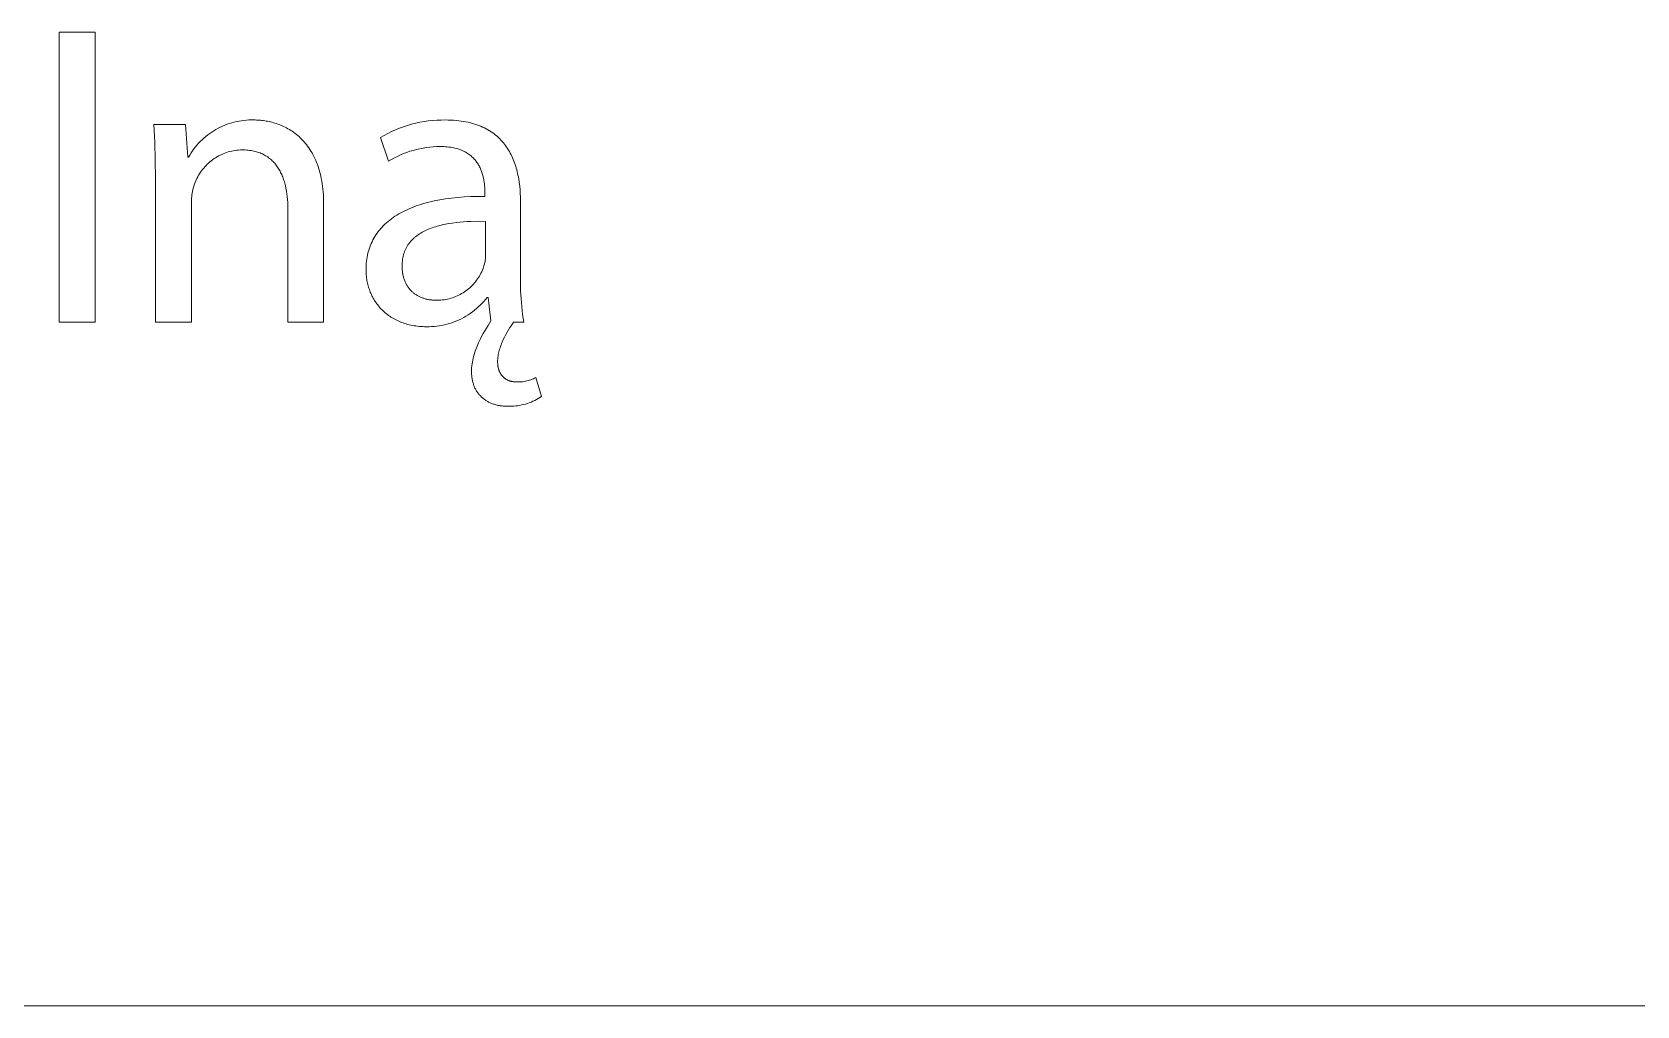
# Model space of a CAD drawing. Header units: millimetres. Extents: x -2542 to 6192, y -257 to 5845.
# Drawn here: x 5465.3 to 5808.9, y -256.6 to -48.2 of the extents above; entities that cross this region are included whole.
import ezdxf

# ---------------------------------------------------------------- set-up
doc = ezdxf.new("R2010")
doc.units = ezdxf.units.MM
doc.header["$MEASUREMENT"] = 0
doc.layers.add('Domyślny', color=7, linetype='Continuous', true_color=0x000000)

msp = doc.modelspace()

# ---------------------------------------------------------------- linework, layer by layer
at = {"layer": 'Domyślny', "color": 18, "lineweight": 15, "true_color": 0x000000}
for p, q in [((5471.16, -48.15), (5478.84, -48.15)), ((5471.16, -110.25), (5471.16, -48.15)), ((5478.84, -48.15), (5478.84, -110.25)), ((5491.59, -71.74), (5491.37, -67.91)), ((5491.37, -67.91), (5498.21, -67.91)), ((5498.21, -67.91), (5498.64, -74.92)), ((5505.16, -68.74), (5505.64, -68.5)), ((5505.64, -68.5), (5506.12, -68.28)), ((5506.12, -68.28), (5506.6, -68.07)), ((5506.6, -68.07), (5507.1, -67.88)), ((5507.1, -67.88), (5507.6, -67.71)), ((5507.6, -67.71), (5508.1, -67.56)), ((5508.1, -67.56), (5508.61, -67.42)), ((5508.61, -67.42), (5509.13, -67.3)), ((5509.13, -67.3), (5509.65, -67.2)), ((5509.65, -67.2), (5510.17, -67.11)), ((5510.17, -67.11), (5510.69, -67.04)), ((5510.69, -67.04), (5511.22, -66.99)), ((5511.22, -66.99), (5511.75, -66.96)), ((5511.75, -66.96), (5512.28, -66.95)), ((5512.28, -66.95), (5512.81, -66.96)), ((5512.81, -66.96), (5513.08, -66.96)), ((5513.08, -66.96), (5513.37, -66.97)), ((5513.37, -66.97), (5513.65, -66.98)), ((5513.65, -66.98), (5513.94, -67)), ((5513.94, -67), (5514.23, -67.02)), ((5514.23, -67.02), (5514.53, -67.05)), ((5514.53, -67.05), (5514.83, -67.09)), ((5514.83, -67.09), (5515.13, -67.13)), ((5515.13, -67.13), (5515.44, -67.18)), ((5515.44, -67.18), (5515.75, -67.24)), ((5515.75, -67.24), (5516.06, -67.3)), ((5516.06, -67.3), (5516.37, -67.38)), ((5516.37, -67.38), (5516.68, -67.45)), ((5516.68, -67.45), (5516.99, -67.54)), ((5516.99, -67.54), (5517.31, -67.63)), ((5517.31, -67.63), (5517.62, -67.73)), ((5517.62, -67.73), (5517.93, -67.84)), ((5517.93, -67.84), (5518.25, -67.96)), ((5518.25, -67.96), (5518.56, -68.08)), ((5518.56, -68.08), (5518.88, -68.21)), ((5518.88, -68.21), (5519.19, -68.35)), ((5519.19, -68.35), (5519.5, -68.51)), ((5519.5, -68.51), (5519.81, -68.66)), ((5519.81, -68.66), (5520.12, -68.83)), ((5543.99, -68.72), (5544.85, -68.41)), ((5544.85, -68.41), (5545.71, -68.13)), ((5545.71, -68.13), (5546.59, -67.87)), ((5546.59, -67.87), (5547.47, -67.65)), ((5547.47, -67.65), (5548.36, -67.46)), ((5548.36, -67.46), (5549.26, -67.3)), ((5549.26, -67.3), (5550.16, -67.17)), ((5550.16, -67.17), (5551.07, -67.07)), ((5551.07, -67.07), (5551.98, -67)), ((5551.98, -67), (5552.89, -66.97)), ((5552.89, -66.97), (5553.8, -66.96)), ((5553.8, -66.96), (5554.4, -66.97)), ((5554.4, -66.97), (5554.99, -66.99)), ((5554.99, -66.99), (5555.56, -67.02)), ((5555.56, -67.02), (5556.11, -67.07)), ((5556.11, -67.07), (5556.66, -67.12)), ((5556.66, -67.12), (5557.19, -67.19)), ((5557.19, -67.19), (5557.71, -67.27)), ((5557.71, -67.27), (5558.21, -67.36)), ((5558.21, -67.36), (5558.7, -67.46)), ((5558.7, -67.46), (5559.18, -67.58)), ((5559.18, -67.58), (5559.64, -67.7)), ((5559.64, -67.7), (5560.09, -67.84)), ((5560.09, -67.84), (5560.53, -67.98)), ((5560.53, -67.98), (5560.96, -68.14)), ((5560.96, -68.14), (5561.37, -68.3)), ((5561.37, -68.3), (5561.77, -68.48)), ((5561.77, -68.48), (5562.17, -68.66)), ((5562.17, -68.66), (5562.54, -68.86)), ((5491.71, -75.57), (5491.59, -71.74)), ((5500.63, -72.33), (5500.99, -71.94)), ((5500.99, -71.94), (5501.35, -71.55)), ((5501.35, -71.55), (5501.73, -71.19)), ((5501.73, -71.19), (5502.12, -70.83)), ((5502.12, -70.83), (5502.52, -70.49)), ((5502.52, -70.49), (5502.94, -70.16)), ((5502.94, -70.16), (5503.36, -69.84)), ((5503.36, -69.84), (5503.8, -69.54)), ((5503.8, -69.54), (5504.25, -69.26)), ((5504.25, -69.26), (5504.7, -68.99)), ((5504.7, -68.99), (5505.16, -68.74)), ((5520.12, -68.83), (5520.42, -69.01)), ((5520.42, -69.01), (5520.73, -69.2)), ((5520.73, -69.2), (5521.03, -69.39)), ((5521.03, -69.39), (5521.33, -69.6)), ((5521.33, -69.6), (5521.62, -69.82)), ((5521.62, -69.82), (5521.91, -70.04)), ((5521.91, -70.04), (5522.2, -70.28)), ((5522.2, -70.28), (5522.48, -70.53)), ((5522.48, -70.53), (5522.76, -70.78)), ((5522.76, -70.78), (5523.04, -71.05)), ((5523.04, -71.05), (5523.31, -71.33)), ((5523.31, -71.33), (5523.57, -71.62)), ((5523.57, -71.62), (5523.83, -71.92)), ((5523.83, -71.92), (5524.08, -72.24)), ((5539.9, -70.72), (5540.69, -70.26)), ((5541.64, -75.81), (5539.9, -70.72)), ((5540.69, -70.26), (5541.49, -69.83)), ((5541.49, -69.83), (5542.31, -69.43)), ((5542.31, -69.43), (5543.15, -69.06)), ((5543.15, -69.06), (5543.99, -68.72)), ((5562.54, -68.86), (5562.91, -69.06)), ((5562.91, -69.06), (5563.27, -69.27)), ((5563.27, -69.27), (5563.61, -69.49)), ((5563.61, -69.49), (5563.94, -69.72)), ((5563.94, -69.72), (5564.27, -69.96)), ((5564.27, -69.96), (5564.58, -70.21)), ((5564.58, -70.21), (5564.88, -70.46)), ((5564.88, -70.46), (5565.17, -70.73)), ((5565.17, -70.73), (5565.45, -70.99)), ((5565.45, -70.99), (5565.72, -71.27)), ((5565.72, -71.27), (5565.98, -71.55)), ((5565.98, -71.55), (5566.23, -71.85)), ((5566.23, -71.85), (5566.47, -72.14)), ((5566.47, -72.14), (5566.7, -72.45)), ((5491.72, -79.4), (5491.71, -75.57)), ((5498.64, -74.92), (5498.82, -74.92)), ((5498.82, -74.92), (5499.08, -74.47)), ((5499.08, -74.47), (5499.36, -74.02)), ((5499.36, -74.02), (5499.66, -73.58)), ((5499.66, -73.58), (5499.97, -73.15)), ((5499.97, -73.15), (5500.29, -72.74)), ((5500.29, -72.74), (5500.63, -72.33)), ((5503.98, -75.46), (5503.68, -75.69)), ((5504.29, -75.24), (5503.98, -75.46)), ((5504.61, -75.04), (5504.29, -75.24)), ((5504.93, -74.84), (5504.61, -75.04)), ((5505.26, -74.66), (5504.93, -74.84)), ((5505.59, -74.49), (5505.26, -74.66)), ((5505.93, -74.33), (5505.59, -74.49)), ((5506.27, -74.18), (5505.93, -74.33)), ((5506.62, -74.04), (5506.27, -74.18)), ((5506.98, -73.91), (5506.62, -74.04)), ((5507.34, -73.8), (5506.98, -73.91)), ((5507.7, -73.7), (5507.34, -73.8)), ((5508.07, -73.61), (5507.7, -73.7)), ((5508.43, -73.54), (5508.07, -73.61)), ((5508.81, -73.47), (5508.43, -73.54)), ((5509.18, -73.43), (5508.81, -73.47)), ((5509.55, -73.39), (5509.18, -73.43)), ((5509.93, -73.36), (5509.55, -73.39)), ((5510.3, -73.35), (5509.93, -73.36)), ((5510.64, -73.36), (5510.3, -73.35)), ((5510.97, -73.37), (5510.64, -73.36)), ((5511.29, -73.39), (5510.97, -73.37)), ((5511.6, -73.42), (5511.29, -73.39)), ((5511.91, -73.46), (5511.6, -73.42)), ((5512.21, -73.5), (5511.91, -73.46)), ((5512.51, -73.55), (5512.21, -73.5)), ((5512.79, -73.61), (5512.51, -73.55)), ((5513.08, -73.68), (5512.79, -73.61)), ((5513.35, -73.75), (5513.08, -73.68)), ((5513.62, -73.83), (5513.35, -73.75)), ((5513.88, -73.92), (5513.62, -73.83)), ((5514.14, -74.02), (5513.88, -73.92)), ((5514.39, -74.12), (5514.14, -74.02)), ((5514.64, -74.23), (5514.39, -74.12)), ((5514.87, -74.35), (5514.64, -74.23)), ((5515.11, -74.47), (5514.87, -74.35)), ((5515.33, -74.6), (5515.11, -74.47)), ((5515.55, -74.74), (5515.33, -74.6)), ((5515.77, -74.88), (5515.55, -74.74)), ((5515.98, -75.03), (5515.77, -74.88)), ((5516.18, -75.18), (5515.98, -75.03)), ((5516.37, -75.34), (5516.18, -75.18)), ((5516.57, -75.51), (5516.37, -75.34)), ((5516.75, -75.68), (5516.57, -75.51)), ((5524.08, -72.24), (5524.33, -72.56)), ((5524.33, -72.56), (5524.57, -72.9)), ((5524.57, -72.9), (5524.81, -73.25)), ((5524.81, -73.25), (5525.04, -73.61)), ((5525.04, -73.61), (5525.26, -73.98)), ((5525.26, -73.98), (5525.47, -74.36)), ((5525.47, -74.36), (5525.68, -74.76)), ((5525.68, -74.76), (5525.87, -75.17)), ((5525.87, -75.17), (5526.06, -75.6)), ((5542.27, -75.43), (5541.64, -75.81)), ((5542.9, -75.08), (5542.27, -75.43)), ((5543.55, -74.76), (5542.9, -75.08)), ((5544.21, -74.45), (5543.55, -74.76)), ((5544.88, -74.17), (5544.21, -74.45)), ((5545.56, -73.91), (5544.88, -74.17)), ((5546.24, -73.67), (5545.56, -73.91)), ((5546.94, -73.46), (5546.24, -73.67)), ((5547.64, -73.27), (5546.94, -73.46)), ((5548.35, -73.11), (5547.64, -73.27)), ((5549.06, -72.97), (5548.35, -73.11)), ((5549.77, -72.85), (5549.06, -72.97)), ((5550.49, -72.76), (5549.77, -72.85)), ((5551.22, -72.69), (5550.49, -72.76)), ((5551.94, -72.65), (5551.22, -72.69)), ((5552.67, -72.64), (5551.94, -72.65)), ((5553.07, -72.64), (5552.67, -72.64)), ((5553.45, -72.65), (5553.07, -72.64)), ((5553.83, -72.68), (5553.45, -72.65)), ((5554.2, -72.71), (5553.83, -72.68)), ((5554.55, -72.75), (5554.2, -72.71)), ((5554.9, -72.79), (5554.55, -72.75)), ((5555.23, -72.85), (5554.9, -72.79)), ((5555.56, -72.91), (5555.23, -72.85)), ((5555.87, -72.98), (5555.56, -72.91)), ((5556.18, -73.06), (5555.87, -72.98)), ((5556.47, -73.15), (5556.18, -73.06)), ((5556.76, -73.24), (5556.47, -73.15)), ((5557.04, -73.34), (5556.76, -73.24)), ((5557.3, -73.45), (5557.04, -73.34)), ((5557.56, -73.56), (5557.3, -73.45)), ((5557.81, -73.68), (5557.56, -73.56)), ((5558.05, -73.8), (5557.81, -73.68)), ((5558.28, -73.93), (5558.05, -73.8)), ((5558.51, -74.06), (5558.28, -73.93)), ((5558.72, -74.21), (5558.51, -74.06)), ((5558.93, -74.35), (5558.72, -74.21)), ((5559.13, -74.5), (5558.93, -74.35)), ((5559.32, -74.66), (5559.13, -74.5)), ((5559.5, -74.82), (5559.32, -74.66)), ((5559.68, -74.98), (5559.5, -74.82)), ((5559.84, -75.15), (5559.68, -74.98)), ((5560, -75.32), (5559.84, -75.15)), ((5560.16, -75.49), (5560, -75.32)), ((5560.3, -75.67), (5560.16, -75.49)), ((5566.7, -72.45), (5566.92, -72.76)), ((5566.92, -72.76), (5567.13, -73.07)), ((5567.13, -73.07), (5567.33, -73.39)), ((5567.33, -73.39), (5567.52, -73.72)), ((5567.52, -73.72), (5567.71, -74.05)), ((5567.71, -74.05), (5567.88, -74.39)), ((5567.88, -74.39), (5568.05, -74.73)), ((5568.05, -74.73), (5568.21, -75.08)), ((5568.21, -75.08), (5568.36, -75.43)), ((5568.36, -75.43), (5568.5, -75.79)), ((5500.99, -78.79), (5500.8, -79.12)), ((5501.18, -78.47), (5500.99, -78.79)), ((5501.39, -78.16), (5501.18, -78.47)), ((5501.6, -77.85), (5501.39, -78.16)), ((5501.83, -77.55), (5501.6, -77.85)), ((5502.07, -77.26), (5501.83, -77.55)), ((5502.31, -76.97), (5502.07, -77.26)), ((5502.57, -76.7), (5502.31, -76.97)), ((5502.83, -76.43), (5502.57, -76.7)), ((5503.11, -76.17), (5502.83, -76.43)), ((5503.39, -75.93), (5503.11, -76.17)), ((5503.68, -75.69), (5503.39, -75.93)), ((5516.93, -75.86), (5516.75, -75.68)), ((5517.11, -76.04), (5516.93, -75.86)), ((5517.27, -76.23), (5517.11, -76.04)), ((5517.44, -76.43), (5517.27, -76.23)), ((5517.6, -76.63), (5517.44, -76.43)), ((5517.75, -76.83), (5517.6, -76.63)), ((5517.89, -77.04), (5517.75, -76.83)), ((5518.04, -77.26), (5517.89, -77.04)), ((5518.17, -77.48), (5518.04, -77.26)), ((5518.3, -77.7), (5518.17, -77.48)), ((5518.43, -77.93), (5518.3, -77.7)), ((5518.55, -78.17), (5518.43, -77.93)), ((5518.67, -78.41), (5518.55, -78.17)), ((5518.78, -78.65), (5518.67, -78.41)), ((5518.89, -78.9), (5518.78, -78.65)), ((5518.99, -79.15), (5518.89, -78.9)), ((5526.06, -75.6), (5526.24, -76.03)), ((5526.24, -76.03), (5526.42, -76.49)), ((5526.42, -76.49), (5526.58, -76.95)), ((5526.58, -76.95), (5526.73, -77.43)), ((5526.73, -77.43), (5526.88, -77.92)), ((5526.88, -77.92), (5527.01, -78.42)), ((5527.01, -78.42), (5527.14, -78.94)), ((5527.14, -78.94), (5527.25, -79.48)), ((5560.44, -75.85), (5560.3, -75.67)), ((5560.58, -76.04), (5560.44, -75.85)), ((5560.71, -76.23), (5560.58, -76.04)), ((5560.83, -76.42), (5560.71, -76.23)), ((5560.94, -76.61), (5560.83, -76.42)), ((5561.05, -76.8), (5560.94, -76.61)), ((5561.15, -77), (5561.05, -76.8)), ((5561.25, -77.2), (5561.15, -77)), ((5561.34, -77.4), (5561.25, -77.2)), ((5561.43, -77.6), (5561.34, -77.4)), ((5561.51, -77.8), (5561.43, -77.6)), ((5561.58, -78), (5561.51, -77.8)), ((5561.65, -78.21), (5561.58, -78)), ((5561.72, -78.41), (5561.65, -78.21)), ((5561.78, -78.62), (5561.72, -78.41)), ((5561.84, -78.82), (5561.78, -78.62)), ((5561.89, -79.03), (5561.84, -78.82)), ((5568.5, -75.79), (5568.63, -76.15)), ((5568.63, -76.15), (5568.76, -76.51)), ((5568.76, -76.51), (5568.88, -76.88)), ((5568.88, -76.88), (5568.99, -77.25)), ((5568.99, -77.25), (5569.1, -77.63)), ((5569.1, -77.63), (5569.19, -78.01)), ((5569.19, -78.01), (5569.28, -78.39)), ((5569.28, -78.39), (5569.36, -78.77)), ((5569.36, -78.77), (5569.44, -79.16)), ((5491.72, -110.26), (5491.72, -79.4)), ((5499.68, -82.27), (5499.61, -82.63)), ((5499.76, -81.91), (5499.68, -82.27)), ((5499.85, -81.56), (5499.76, -81.91)), ((5499.95, -81.21), (5499.85, -81.56)), ((5500.06, -80.85), (5499.95, -81.21)), ((5500.19, -80.49), (5500.06, -80.85)), ((5500.32, -80.14), (5500.19, -80.49)), ((5500.47, -79.8), (5500.32, -80.14)), ((5500.63, -79.46), (5500.47, -79.8)), ((5500.8, -79.12), (5500.63, -79.46)), ((5519.08, -79.41), (5518.99, -79.15)), ((5519.18, -79.67), (5519.08, -79.41)), ((5519.26, -79.93), (5519.18, -79.67)), ((5519.34, -80.2), (5519.26, -79.93)), ((5519.42, -80.47), (5519.34, -80.2)), ((5519.5, -80.74), (5519.42, -80.47)), ((5519.56, -81.02), (5519.5, -80.74)), ((5519.69, -81.59), (5519.56, -81.02)), ((5519.79, -82.17), (5519.69, -81.59)), ((5519.88, -82.76), (5519.79, -82.17)), ((5527.25, -79.48), (5527.35, -80.03)), ((5527.35, -80.03), (5527.44, -80.59)), ((5527.44, -80.59), (5527.53, -81.17)), ((5527.53, -81.17), (5527.59, -81.76)), ((5527.59, -81.76), (5527.65, -82.37)), ((5527.65, -82.37), (5527.7, -82.99)), ((5561.94, -79.23), (5561.89, -79.03)), ((5561.98, -79.43), (5561.94, -79.23)), ((5562.06, -79.84), (5561.98, -79.43)), ((5562.12, -80.24), (5562.06, -79.84)), ((5562.17, -80.63), (5562.12, -80.24)), ((5562.21, -81.01), (5562.17, -80.63)), ((5562.23, -81.39), (5562.21, -81.01)), ((5562.25, -81.75), (5562.23, -81.39)), ((5562.26, -82.1), (5562.25, -81.75)), ((5562.26, -82.44), (5562.26, -82.1)), ((5562.26, -83.31), (5562.26, -82.44)), ((5569.44, -79.16), (5569.51, -79.54)), ((5569.51, -79.54), (5569.63, -80.33)), ((5569.63, -80.33), (5569.72, -81.11)), ((5569.72, -81.11), (5569.8, -81.91)), ((5569.8, -81.91), (5569.85, -82.7)), ((5499.46, -84.08), (5499.45, -84.45)), ((5499.45, -84.45), (5499.46, -84.81)), ((5499.48, -83.72), (5499.46, -84.08)), ((5499.46, -84.81), (5499.46, -110.26)), ((5499.51, -83.35), (5499.48, -83.72)), ((5499.56, -82.99), (5499.51, -83.35)), ((5499.61, -82.63), (5499.56, -82.99)), ((5519.95, -83.36), (5519.88, -82.76)), ((5520.01, -83.97), (5519.95, -83.36)), ((5520.05, -84.59), (5520.01, -83.97)), ((5520.07, -85.22), (5520.05, -84.59)), ((5520.08, -85.86), (5520.07, -85.22)), ((5520.08, -110.26), (5520.08, -85.86)), ((5527.7, -82.99), (5527.73, -83.63)), ((5527.73, -83.63), (5527.75, -84.29)), ((5527.75, -84.29), (5527.75, -84.96)), ((5527.75, -84.96), (5527.75, -110.26)), ((5546.07, -85.95), (5546.55, -85.75)), ((5546.55, -85.75), (5547.04, -85.56)), ((5547.04, -85.56), (5547.55, -85.37)), ((5547.55, -85.37), (5548.06, -85.19)), ((5548.06, -85.19), (5548.59, -85.03)), ((5548.59, -85.03), (5549.13, -84.86)), ((5549.13, -84.86), (5549.68, -84.71)), ((5549.68, -84.71), (5550.25, -84.56)), ((5550.25, -84.56), (5551.41, -84.29)), ((5551.41, -84.29), (5552.61, -84.06)), ((5552.61, -84.06), (5553.86, -83.85)), ((5553.86, -83.85), (5555.15, -83.68)), ((5555.15, -83.68), (5556.49, -83.54)), ((5556.49, -83.54), (5557.87, -83.43)), ((5557.87, -83.43), (5559.29, -83.36)), ((5559.29, -83.36), (5560.76, -83.32)), ((5560.76, -83.32), (5562.26, -83.31)), ((5569.85, -82.7), (5569.88, -83.5)), ((5569.88, -83.5), (5569.88, -84.3)), ((5569.88, -84.3), (5569.88, -100.12)), ((5540.57, -89.56), (5540.88, -89.25)), ((5540.88, -89.25), (5541.21, -88.95)), ((5541.21, -88.95), (5541.55, -88.66)), ((5541.55, -88.66), (5541.9, -88.38)), ((5541.9, -88.38), (5542.26, -88.1)), ((5542.26, -88.1), (5542.64, -87.83)), ((5542.64, -87.83), (5543.02, -87.57)), ((5543.02, -87.57), (5543.42, -87.32)), ((5543.42, -87.32), (5543.83, -87.07)), ((5543.83, -87.07), (5544.26, -86.83)), ((5544.26, -86.83), (5544.69, -86.6)), ((5544.69, -86.6), (5545.14, -86.38)), ((5545.14, -86.38), (5545.6, -86.16)), ((5545.6, -86.16), (5546.07, -85.95)), ((5553.83, -89.27), (5553.1, -89.43)), ((5554.58, -89.14), (5553.83, -89.27)), ((5555.34, -89.02), (5554.58, -89.14)), ((5556.11, -88.92), (5555.34, -89.02)), ((5556.89, -88.84), (5556.11, -88.92)), ((5557.68, -88.77), (5556.89, -88.84)), ((5558.47, -88.72), (5557.68, -88.77)), ((5559.27, -88.68), (5558.47, -88.72)), ((5560.86, -88.65), (5559.27, -88.68)), ((5562.44, -88.66), (5560.86, -88.65)), ((5562.44, -95.99), (5562.44, -88.66)), ((5538.11, -93.02), (5538.3, -92.64)), ((5538.3, -92.64), (5538.5, -92.27)), ((5538.5, -92.27), (5538.71, -91.9)), ((5538.71, -91.9), (5538.94, -91.54)), ((5538.94, -91.54), (5539.18, -91.2)), ((5539.18, -91.2), (5539.43, -90.85)), ((5539.43, -90.85), (5539.7, -90.52)), ((5539.7, -90.52), (5539.97, -90.19)), ((5539.97, -90.19), (5540.26, -89.87)), ((5540.26, -89.87), (5540.57, -89.56)), ((5546.57, -92.73), (5546.47, -92.85)), ((5546.68, -92.62), (5546.57, -92.73)), ((5546.79, -92.51), (5546.68, -92.62)), ((5546.9, -92.4), (5546.79, -92.51)), ((5547.01, -92.3), (5546.9, -92.4)), ((5547.13, -92.19), (5547.01, -92.3)), ((5547.25, -92.09), (5547.13, -92.19)), ((5547.37, -91.99), (5547.25, -92.09)), ((5547.49, -91.89), (5547.37, -91.99)), ((5547.74, -91.7), (5547.49, -91.89)), ((5548, -91.51), (5547.74, -91.7)), ((5548.27, -91.33), (5548, -91.51)), ((5548.55, -91.16), (5548.27, -91.33)), ((5548.83, -91), (5548.55, -91.16)), ((5549.12, -90.84), (5548.83, -91)), ((5549.42, -90.69), (5549.12, -90.84)), ((5549.73, -90.54), (5549.42, -90.69)), ((5550.04, -90.41), (5549.73, -90.54)), ((5550.36, -90.27), (5550.04, -90.41)), ((5550.68, -90.15), (5550.36, -90.27)), ((5551.01, -90.03), (5550.68, -90.15)), ((5551.34, -89.91), (5551.01, -90.03)), ((5551.69, -89.81), (5551.34, -89.91)), ((5552.03, -89.7), (5551.69, -89.81)), ((5552.38, -89.61), (5552.03, -89.7)), ((5553.1, -89.43), (5552.38, -89.61)), ((5537.06, -96.29), (5537.14, -95.86)), ((5537.14, -95.86), (5537.24, -95.43)), ((5537.24, -95.43), (5537.35, -95.01)), ((5537.35, -95.01), (5537.48, -94.6)), ((5537.48, -94.6), (5537.62, -94.19)), ((5537.62, -94.19), (5537.77, -93.79)), ((5537.77, -93.79), (5537.93, -93.4)), ((5537.93, -93.4), (5538.11, -93.02)), ((5544.76, -96.2), (5544.72, -96.37)), ((5544.79, -96.04), (5544.76, -96.2)), ((5544.84, -95.87), (5544.79, -96.04)), ((5544.88, -95.71), (5544.84, -95.87)), ((5544.93, -95.56), (5544.88, -95.71)), ((5544.98, -95.4), (5544.93, -95.56)), ((5545.03, -95.25), (5544.98, -95.4)), ((5545.09, -95.1), (5545.03, -95.25)), ((5545.15, -94.95), (5545.09, -95.1)), ((5545.21, -94.8), (5545.15, -94.95)), ((5545.27, -94.65), (5545.21, -94.8)), ((5545.34, -94.51), (5545.27, -94.65)), ((5545.41, -94.37), (5545.34, -94.51)), ((5545.49, -94.23), (5545.41, -94.37)), ((5545.56, -94.1), (5545.49, -94.23)), ((5545.64, -93.96), (5545.56, -94.1)), ((5545.72, -93.83), (5545.64, -93.96)), ((5545.81, -93.7), (5545.72, -93.83)), ((5545.89, -93.57), (5545.81, -93.7)), ((5545.98, -93.45), (5545.89, -93.57)), ((5546.08, -93.32), (5545.98, -93.45)), ((5546.17, -93.2), (5546.08, -93.32)), ((5546.27, -93.08), (5546.17, -93.2)), ((5546.37, -92.96), (5546.27, -93.08)), ((5546.47, -92.85), (5546.37, -92.96)), ((5562.43, -96.24), (5562.44, -95.99)), ((5536.82, -98.57), (5536.84, -98.1)), ((5536.82, -99.04), (5536.82, -98.57)), ((5536.82, -99.33), (5536.82, -99.04)), ((5536.83, -99.62), (5536.82, -99.33)), ((5536.85, -99.9), (5536.83, -99.62)), ((5536.84, -98.1), (5536.88, -97.64)), ((5536.88, -97.64), (5536.92, -97.18)), ((5536.92, -97.18), (5536.98, -96.74)), ((5536.98, -96.74), (5537.06, -96.29)), ((5544.56, -97.79), (5544.55, -97.98)), ((5544.55, -97.98), (5544.55, -98.17)), ((5544.55, -98.17), (5544.56, -98.4)), ((5544.57, -97.6), (5544.56, -97.79)), ((5544.56, -98.4), (5544.56, -98.63)), ((5544.56, -98.63), (5544.57, -98.85)), ((5544.58, -97.42), (5544.57, -97.6)), ((5544.57, -98.85), (5544.59, -99.07)), ((5544.6, -97.24), (5544.58, -97.42)), ((5544.59, -99.07), (5544.61, -99.29)), ((5544.61, -97.06), (5544.6, -97.24)), ((5544.64, -96.88), (5544.61, -97.06)), ((5544.61, -99.29), (5544.64, -99.5)), ((5544.66, -96.71), (5544.64, -96.88)), ((5544.64, -99.5), (5544.67, -99.71)), ((5544.69, -96.54), (5544.66, -96.71)), ((5544.72, -96.37), (5544.69, -96.54)), ((5561.44, -99.76), (5561.6, -99.43)), ((5561.6, -99.43), (5561.75, -99.1)), ((5561.75, -99.1), (5561.88, -98.77)), ((5561.88, -98.77), (5562, -98.43)), ((5562, -98.43), (5562.08, -98.2)), ((5562.08, -98.2), (5562.15, -97.96)), ((5562.15, -97.96), (5562.22, -97.72)), ((5562.22, -97.72), (5562.27, -97.47)), ((5562.27, -97.47), (5562.32, -97.23)), ((5562.32, -97.23), (5562.36, -96.98)), ((5562.36, -96.98), (5562.39, -96.74)), ((5562.39, -96.74), (5562.41, -96.49)), ((5562.41, -96.49), (5562.43, -96.24)), ((5536.87, -100.19), (5536.85, -99.9)), ((5536.9, -100.48), (5536.87, -100.19)), ((5536.93, -100.76), (5536.9, -100.48)), ((5536.97, -101.04), (5536.93, -100.76)), ((5537.02, -101.33), (5536.97, -101.04)), ((5537.08, -101.61), (5537.02, -101.33)), ((5537.14, -101.89), (5537.08, -101.61)), ((5537.2, -102.17), (5537.14, -101.89)), ((5537.28, -102.44), (5537.2, -102.17)), ((5537.36, -102.72), (5537.28, -102.44)), ((5537.44, -102.99), (5537.36, -102.72)), ((5537.54, -103.26), (5537.44, -102.99)), ((5544.67, -99.71), (5544.7, -99.91)), ((5544.7, -99.91), (5544.74, -100.12)), ((5544.74, -100.12), (5544.78, -100.31)), ((5544.78, -100.31), (5544.83, -100.51)), ((5544.83, -100.51), (5544.88, -100.7)), ((5544.88, -100.7), (5544.94, -100.88)), ((5544.94, -100.88), (5545, -101.06)), ((5545, -101.06), (5545.06, -101.24)), ((5545.06, -101.24), (5545.13, -101.42)), ((5545.13, -101.42), (5545.2, -101.59)), ((5545.2, -101.59), (5545.27, -101.76)), ((5545.27, -101.76), (5545.35, -101.92)), ((5545.35, -101.92), (5545.44, -102.08)), ((5545.44, -102.08), (5545.52, -102.24)), ((5545.52, -102.24), (5545.61, -102.39)), ((5545.61, -102.39), (5545.7, -102.54)), ((5545.7, -102.54), (5545.8, -102.68)), ((5545.8, -102.68), (5545.9, -102.83)), ((5545.9, -102.83), (5546, -102.96)), ((5546, -102.96), (5546.11, -103.1)), ((5558.77, -103.1), (5559.05, -102.87)), ((5559.05, -102.87), (5559.31, -102.63)), ((5559.31, -102.63), (5559.57, -102.37)), ((5559.57, -102.37), (5559.81, -102.11)), ((5559.81, -102.11), (5560.05, -101.84)), ((5560.05, -101.84), (5560.28, -101.57)), ((5560.28, -101.57), (5560.5, -101.28)), ((5560.5, -101.28), (5560.71, -100.99)), ((5560.71, -100.99), (5560.91, -100.69)), ((5560.91, -100.69), (5561.1, -100.39)), ((5561.1, -100.39), (5561.28, -100.07)), ((5561.28, -100.07), (5561.44, -99.76)), ((5569.88, -100.12), (5569.88, -101.81)), ((5569.88, -101.81), (5569.92, -103.5)), ((5537.64, -103.53), (5537.54, -103.26)), ((5537.74, -103.8), (5537.64, -103.53)), ((5537.85, -104.06), (5537.74, -103.8)), ((5537.97, -104.32), (5537.85, -104.06)), ((5538.1, -104.58), (5537.97, -104.32)), ((5538.23, -104.84), (5538.1, -104.58)), ((5538.36, -105.09), (5538.23, -104.84)), ((5538.51, -105.34), (5538.36, -105.09)), ((5538.66, -105.59), (5538.51, -105.34)), ((5538.81, -105.83), (5538.66, -105.59)), ((5538.98, -106.07), (5538.81, -105.83)), ((5539.14, -106.3), (5538.98, -106.07)), ((5539.32, -106.54), (5539.14, -106.3)), ((5546.11, -103.1), (5546.22, -103.23)), ((5546.22, -103.23), (5546.33, -103.36)), ((5546.33, -103.36), (5546.45, -103.48)), ((5546.45, -103.48), (5546.57, -103.6)), ((5546.57, -103.6), (5546.69, -103.71)), ((5546.69, -103.71), (5546.82, -103.83)), ((5546.82, -103.83), (5546.94, -103.94)), ((5546.94, -103.94), (5547.07, -104.04)), ((5547.07, -104.04), (5547.21, -104.14)), ((5547.21, -104.14), (5547.34, -104.24)), ((5547.34, -104.24), (5547.48, -104.33)), ((5547.48, -104.33), (5547.62, -104.42)), ((5547.62, -104.42), (5547.77, -104.51)), ((5547.77, -104.51), (5547.91, -104.6)), ((5547.91, -104.6), (5548.06, -104.68)), ((5548.06, -104.68), (5548.21, -104.75)), ((5548.21, -104.75), (5548.36, -104.82)), ((5548.36, -104.82), (5548.52, -104.89)), ((5548.52, -104.89), (5548.67, -104.96)), ((5548.67, -104.96), (5548.83, -105.02)), ((5548.83, -105.02), (5548.99, -105.08)), ((5548.99, -105.08), (5549.16, -105.13)), ((5549.16, -105.13), (5549.32, -105.18)), ((5549.32, -105.18), (5549.49, -105.23)), ((5549.49, -105.23), (5549.66, -105.28)), ((5549.66, -105.28), (5549.83, -105.32)), ((5549.83, -105.32), (5550, -105.35)), ((5550, -105.35), (5550.17, -105.39)), ((5550.17, -105.39), (5550.35, -105.42)), ((5550.35, -105.42), (5550.52, -105.44)), ((5550.52, -105.44), (5550.7, -105.47)), ((5550.7, -105.47), (5550.88, -105.48)), ((5550.88, -105.48), (5551.06, -105.5)), ((5551.06, -105.5), (5551.24, -105.51)), ((5551.24, -105.51), (5551.43, -105.52)), ((5551.43, -105.52), (5551.61, -105.53)), ((5551.61, -105.53), (5551.79, -105.53)), ((5551.79, -105.53), (5552.15, -105.53)), ((5552.15, -105.53), (5552.51, -105.52)), ((5552.51, -105.52), (5552.87, -105.5)), ((5552.87, -105.5), (5553.23, -105.47)), ((5553.23, -105.47), (5553.59, -105.42)), ((5553.59, -105.42), (5553.94, -105.36)), ((5553.94, -105.36), (5554.29, -105.29)), ((5554.29, -105.29), (5554.64, -105.21)), ((5554.64, -105.21), (5554.99, -105.11)), ((5554.99, -105.11), (5555.33, -105.01)), ((5555.33, -105.01), (5555.67, -104.89)), ((5555.67, -104.89), (5556.01, -104.76)), ((5556.01, -104.76), (5556.34, -104.62)), ((5556.34, -104.62), (5556.66, -104.47)), ((5556.66, -104.47), (5556.98, -104.3)), ((5556.98, -104.3), (5557.3, -104.13)), ((5557.3, -104.13), (5557.61, -103.94)), ((5557.61, -103.94), (5557.91, -103.75)), ((5557.91, -103.75), (5558.2, -103.54)), ((5558.2, -103.54), (5558.49, -103.33)), ((5558.49, -103.33), (5558.77, -103.1)), ((5561.66, -106.19), (5561.27, -106.58)), ((5562.03, -105.78), (5561.66, -106.19)), ((5562.39, -105.35), (5562.03, -105.78)), ((5562.73, -104.92), (5562.39, -105.35)), ((5562.99, -104.92), (5562.73, -104.92)), ((5563.57, -109.98), (5562.99, -104.92)), ((5569.92, -103.5), (5570.01, -105.2)), ((5570.01, -105.2), (5570.15, -106.88)), ((5539.5, -106.76), (5539.32, -106.54)), ((5539.69, -106.99), (5539.5, -106.76)), ((5539.88, -107.21), (5539.69, -106.99)), ((5540.08, -107.42), (5539.88, -107.21)), ((5540.29, -107.63), (5540.08, -107.42)), ((5540.5, -107.84), (5540.29, -107.63)), ((5540.72, -108.04), (5540.5, -107.84)), ((5540.94, -108.24), (5540.72, -108.04)), ((5541.18, -108.43), (5540.94, -108.24)), ((5541.41, -108.62), (5541.18, -108.43)), ((5541.66, -108.8), (5541.41, -108.62)), ((5541.91, -108.97), (5541.66, -108.8)), ((5542.16, -109.14), (5541.91, -108.97)), ((5542.42, -109.31), (5542.16, -109.14)), ((5542.69, -109.46), (5542.42, -109.31)), ((5542.97, -109.62), (5542.69, -109.46)), ((5543.25, -109.76), (5542.97, -109.62)), ((5543.54, -109.9), (5543.25, -109.76)), ((5543.83, -110.04), (5543.54, -109.9)), ((5556.75, -109.73), (5556.24, -109.96)), ((5557.25, -109.49), (5556.75, -109.73)), ((5557.74, -109.23), (5557.25, -109.49)), ((5558.22, -108.96), (5557.74, -109.23)), ((5558.69, -108.66), (5558.22, -108.96)), ((5559.15, -108.36), (5558.69, -108.66)), ((5559.6, -108.03), (5559.15, -108.36)), ((5560.03, -107.69), (5559.6, -108.03)), ((5560.46, -107.34), (5560.03, -107.69)), ((5560.87, -106.97), (5560.46, -107.34)), ((5561.27, -106.58), (5560.87, -106.97)), ((5570.15, -106.88), (5570.34, -108.56)), ((5570.34, -108.56), (5570.58, -110.24)), ((5478.84, -110.25), (5471.16, -110.25)), ((5499.46, -110.26), (5491.72, -110.26)), ((5527.75, -110.26), (5520.08, -110.26)), ((5544.13, -110.16), (5543.83, -110.04)), ((5544.44, -110.28), (5544.13, -110.16)), ((5544.75, -110.4), (5544.44, -110.28)), ((5545.07, -110.5), (5544.75, -110.4)), ((5545.39, -110.6), (5545.07, -110.5)), ((5545.72, -110.7), (5545.39, -110.6)), ((5546.06, -110.78), (5545.72, -110.7)), ((5546.4, -110.86), (5546.06, -110.78)), ((5546.75, -110.93), (5546.4, -110.86)), ((5547.1, -110.99), (5546.75, -110.93)), ((5547.46, -111.05), (5547.1, -110.99)), ((5547.83, -111.09), (5547.46, -111.05)), ((5548.2, -111.13), (5547.83, -111.09)), ((5548.58, -111.16), (5548.2, -111.13)), ((5548.97, -111.18), (5548.58, -111.16)), ((5549.36, -111.2), (5548.97, -111.18)), ((5549.76, -111.2), (5549.36, -111.2)), ((5550.31, -111.2), (5549.76, -111.2)), ((5550.87, -111.18), (5550.31, -111.2)), ((5551.42, -111.15), (5550.87, -111.18)), ((5551.97, -111.09), (5551.42, -111.15)), ((5552.52, -111.01), (5551.97, -111.09)), ((5553.07, -110.92), (5552.52, -111.01)), ((5553.61, -110.8), (5553.07, -110.92)), ((5554.15, -110.67), (5553.61, -110.8)), ((5554.68, -110.52), (5554.15, -110.67)), ((5555.21, -110.35), (5554.68, -110.52)), ((5555.73, -110.16), (5555.21, -110.35)), ((5556.24, -109.96), (5555.73, -110.16)), ((5561.23, -113.98), (5561.57, -113.33)), ((5561.57, -113.33), (5561.91, -112.69)), ((5561.91, -112.69), (5562.26, -112.09)), ((5562.26, -112.09), (5562.94, -110.97)), ((5562.94, -110.97), (5563.57, -109.98)), ((5566.75, -112.87), (5566.47, -113.41)), ((5567.03, -112.36), (5566.75, -112.87)), ((5567.32, -111.87), (5567.03, -112.36)), ((5567.6, -111.41), (5567.32, -111.87)), ((5567.88, -110.99), (5567.6, -111.41)), ((5568.15, -110.59), (5567.88, -110.99)), ((5568.4, -110.24), (5568.15, -110.59)), ((5570.58, -110.24), (5568.4, -110.24)), ((5560.06, -116.85), (5560.19, -116.47)), ((5560.19, -116.47), (5560.32, -116.1)), ((5560.32, -116.1), (5560.45, -115.74)), ((5560.45, -115.74), (5560.6, -115.37)), ((5560.6, -115.37), (5560.75, -115.02)), ((5560.75, -115.02), (5560.91, -114.67)), ((5560.91, -114.67), (5561.23, -113.98)), ((5565.27, -116.59), (5565.2, -116.89)), ((5565.35, -116.29), (5565.27, -116.59)), ((5565.43, -116), (5565.35, -116.29)), ((5565.52, -115.7), (5565.43, -116)), ((5565.62, -115.41), (5565.52, -115.7)), ((5565.73, -115.11), (5565.62, -115.41)), ((5565.84, -114.82), (5565.73, -115.11)), ((5565.96, -114.53), (5565.84, -114.82)), ((5566.21, -113.96), (5565.96, -114.53)), ((5566.47, -113.41), (5566.21, -113.96)), ((5559.42, -120.39), (5559.43, -120.19)), ((5559.43, -120.19), (5559.44, -119.98)), ((5559.44, -119.98), (5559.48, -119.58)), ((5559.48, -119.58), (5559.53, -119.18)), ((5559.53, -119.18), (5559.59, -118.78)), ((5559.59, -118.78), (5559.66, -118.39)), ((5559.66, -118.39), (5559.75, -118)), ((5559.75, -118), (5559.84, -117.61)), ((5559.84, -117.61), (5559.95, -117.23)), ((5559.95, -117.23), (5560.06, -116.85)), ((5565.01, -118.21), (5565, -118.36)), ((5565, -118.36), (5565, -118.5)), ((5565, -118.5), (5565, -118.65)), ((5565, -118.65), (5565, -118.78)), ((5565, -118.78), (5565, -118.92)), ((5565, -118.92), (5565.01, -119.05)), ((5565.02, -118.07), (5565.01, -118.21)), ((5565.01, -119.05), (5565.02, -119.18)), ((5565.04, -117.92), (5565.02, -118.07)), ((5565.02, -119.18), (5565.03, -119.31)), ((5565.03, -119.31), (5565.04, -119.44)), ((5565.05, -117.77), (5565.04, -117.92)), ((5565.04, -119.44), (5565.06, -119.56)), ((5565.09, -117.48), (5565.05, -117.77)), ((5565.06, -119.56), (5565.08, -119.69)), ((5565.08, -119.69), (5565.1, -119.81)), ((5565.14, -117.18), (5565.09, -117.48)), ((5565.1, -119.81), (5565.12, -119.92)), ((5565.12, -119.92), (5565.15, -120.04)), ((5565.2, -116.89), (5565.14, -117.18)), ((5565.15, -120.04), (5565.18, -120.15)), ((5565.18, -120.15), (5565.21, -120.26)), ((5559.41, -120.8), (5559.42, -120.59)), ((5559.42, -121.02), (5559.41, -120.8)), ((5559.42, -120.59), (5559.42, -120.39)), ((5559.42, -121.24), (5559.42, -121.02)), ((5559.44, -121.46), (5559.42, -121.24)), ((5559.45, -121.68), (5559.44, -121.46)), ((5559.47, -121.89), (5559.45, -121.68)), ((5559.5, -122.1), (5559.47, -121.89)), ((5559.53, -122.3), (5559.5, -122.1)), ((5559.57, -122.5), (5559.53, -122.3)), ((5559.61, -122.7), (5559.57, -122.5)), ((5559.65, -122.9), (5559.61, -122.7)), ((5559.7, -123.09), (5559.65, -122.9)), ((5559.75, -123.28), (5559.7, -123.09)), ((5559.81, -123.46), (5559.75, -123.28)), ((5559.87, -123.64), (5559.81, -123.46)), ((5559.93, -123.82), (5559.87, -123.64)), ((5565.21, -120.26), (5565.24, -120.37)), ((5565.24, -120.37), (5565.27, -120.48)), ((5565.27, -120.48), (5565.31, -120.58)), ((5565.31, -120.58), (5565.35, -120.69)), ((5565.35, -120.69), (5565.39, -120.79)), ((5565.39, -120.79), (5565.43, -120.88)), ((5565.43, -120.88), (5565.48, -120.98)), ((5565.48, -120.98), (5565.53, -121.07)), ((5565.53, -121.07), (5565.57, -121.16)), ((5565.57, -121.16), (5565.63, -121.25)), ((5565.63, -121.25), (5565.68, -121.34)), ((5565.68, -121.34), (5565.74, -121.42)), ((5565.74, -121.42), (5565.79, -121.51)), ((5565.79, -121.51), (5565.85, -121.59)), ((5565.85, -121.59), (5565.91, -121.66)), ((5565.91, -121.66), (5565.98, -121.74)), ((5565.98, -121.74), (5566.04, -121.81)), ((5566.04, -121.81), (5566.11, -121.88)), ((5566.11, -121.88), (5566.18, -121.95)), ((5566.18, -121.95), (5566.25, -122.02)), ((5566.25, -122.02), (5566.32, -122.09)), ((5566.32, -122.09), (5566.39, -122.15)), ((5566.39, -122.15), (5566.47, -122.21)), ((5566.47, -122.21), (5566.55, -122.27)), ((5566.55, -122.27), (5566.63, -122.32)), ((5566.63, -122.32), (5566.71, -122.38)), ((5566.71, -122.38), (5566.79, -122.43)), ((5566.79, -122.43), (5566.87, -122.48)), ((5566.87, -122.48), (5566.96, -122.53)), ((5566.96, -122.53), (5567.04, -122.57)), ((5567.04, -122.57), (5567.13, -122.62)), ((5567.13, -122.62), (5567.22, -122.66)), ((5567.22, -122.66), (5567.31, -122.7)), ((5567.31, -122.7), (5567.41, -122.73)), ((5567.41, -122.73), (5567.5, -122.77)), ((5567.5, -122.77), (5567.6, -122.8)), ((5567.6, -122.8), (5567.69, -122.83)), ((5567.69, -122.83), (5567.79, -122.86)), ((5567.79, -122.86), (5567.89, -122.89)), ((5567.89, -122.89), (5567.99, -122.91)), ((5567.99, -122.91), (5568.1, -122.93)), ((5568.1, -122.93), (5568.2, -122.95)), ((5568.2, -122.95), (5568.31, -122.97)), ((5568.31, -122.97), (5568.41, -122.99)), ((5568.41, -122.99), (5568.52, -123)), ((5568.52, -123), (5568.63, -123.01)), ((5568.63, -123.01), (5568.74, -123.02)), ((5568.74, -123.02), (5568.85, -123.03)), ((5568.85, -123.03), (5568.96, -123.03)), ((5568.96, -123.03), (5569.07, -123.04)), ((5569.07, -123.04), (5569.19, -123.04)), ((5569.19, -123.04), (5569.48, -123.04)), ((5569.48, -123.04), (5569.78, -123.02)), ((5569.78, -123.02), (5570.08, -123)), ((5570.08, -123), (5570.37, -122.97)), ((5570.37, -122.97), (5570.67, -122.93)), ((5570.67, -122.93), (5570.96, -122.87)), ((5570.96, -122.87), (5571.25, -122.81)), ((5571.25, -122.81), (5571.54, -122.74)), ((5571.54, -122.74), (5571.82, -122.66)), ((5571.82, -122.66), (5572.11, -122.57)), ((5572.11, -122.57), (5572.39, -122.47)), ((5572.39, -122.47), (5572.66, -122.36)), ((5572.66, -122.36), (5572.93, -122.24)), ((5572.93, -122.24), (5573.2, -122.11)), ((5573.2, -122.11), (5574.42, -126.15)), ((5560, -124), (5559.93, -123.82)), ((5560.08, -124.17), (5560, -124)), ((5560.15, -124.34), (5560.08, -124.17)), ((5560.23, -124.5), (5560.15, -124.34)), ((5560.32, -124.66), (5560.23, -124.5)), ((5560.41, -124.82), (5560.32, -124.66)), ((5560.5, -124.98), (5560.41, -124.82)), ((5560.6, -125.13), (5560.5, -124.98)), ((5560.7, -125.27), (5560.6, -125.13)), ((5560.8, -125.42), (5560.7, -125.27)), ((5560.91, -125.56), (5560.8, -125.42)), ((5561.02, -125.7), (5560.91, -125.56)), ((5561.14, -125.83), (5561.02, -125.7)), ((5561.25, -125.96), (5561.14, -125.83)), ((5561.38, -126.09), (5561.25, -125.96)), ((5561.5, -126.21), (5561.38, -126.09)), ((5561.63, -126.33), (5561.5, -126.21)), ((5561.76, -126.45), (5561.63, -126.33)), ((5561.89, -126.56), (5561.76, -126.45)), ((5562.03, -126.67), (5561.89, -126.56)), ((5562.17, -126.77), (5562.03, -126.67)), ((5562.32, -126.88), (5562.17, -126.77)), ((5562.46, -126.97), (5562.32, -126.88)), ((5562.61, -127.07), (5562.46, -126.97)), ((5562.77, -127.16), (5562.61, -127.07)), ((5572.94, -126.99), (5572.56, -127.17)), ((5573.32, -126.8), (5572.94, -126.99)), ((5573.7, -126.59), (5573.32, -126.8)), ((5574.06, -126.38), (5573.7, -126.59)), ((5574.42, -126.15), (5574.06, -126.38)), ((5562.92, -127.25), (5562.77, -127.16)), ((5563.08, -127.33), (5562.92, -127.25)), ((5563.24, -127.41), (5563.08, -127.33)), ((5563.41, -127.49), (5563.24, -127.41)), ((5563.57, -127.56), (5563.41, -127.49)), ((5563.74, -127.63), (5563.57, -127.56)), ((5563.92, -127.7), (5563.74, -127.63)), ((5564.09, -127.76), (5563.92, -127.7)), ((5564.27, -127.82), (5564.09, -127.76)), ((5564.45, -127.87), (5564.27, -127.82)), ((5564.63, -127.92), (5564.45, -127.87)), ((5564.81, -127.97), (5564.63, -127.92)), ((5565, -128.01), (5564.81, -127.97)), ((5565.19, -128.05), (5565, -128.01)), ((5565.38, -128.09), (5565.19, -128.05)), ((5565.57, -128.12), (5565.38, -128.09)), ((5565.76, -128.15), (5565.57, -128.12)), ((5565.96, -128.17), (5565.76, -128.15)), ((5566.16, -128.2), (5565.96, -128.17)), ((5566.36, -128.21), (5566.16, -128.2)), ((5566.56, -128.23), (5566.36, -128.21)), ((5566.77, -128.24), (5566.56, -128.23)), ((5566.97, -128.24), (5566.77, -128.24)), ((5567.18, -128.24), (5566.97, -128.24)), ((5567.61, -128.24), (5567.18, -128.24)), ((5568.03, -128.23), (5567.61, -128.24)), ((5568.45, -128.21), (5568.03, -128.23)), ((5568.88, -128.16), (5568.45, -128.21)), ((5569.3, -128.11), (5568.88, -128.16)), ((5569.72, -128.04), (5569.3, -128.11)), ((5570.14, -127.96), (5569.72, -128.04)), ((5570.55, -127.86), (5570.14, -127.96)), ((5570.96, -127.75), (5570.55, -127.86)), ((5571.37, -127.62), (5570.96, -127.75)), ((5571.77, -127.48), (5571.37, -127.62)), ((5572.17, -127.33), (5571.77, -127.48)), ((5572.56, -127.17), (5572.17, -127.33)), ((6183.9, -256.57), (-2541.7, -256.57)), ((6183.9, -256.57), (2891.58, -256.57))]:
    msp.add_line(p, q, dxfattribs=at)

doc.saveas('drawing.dxf')
